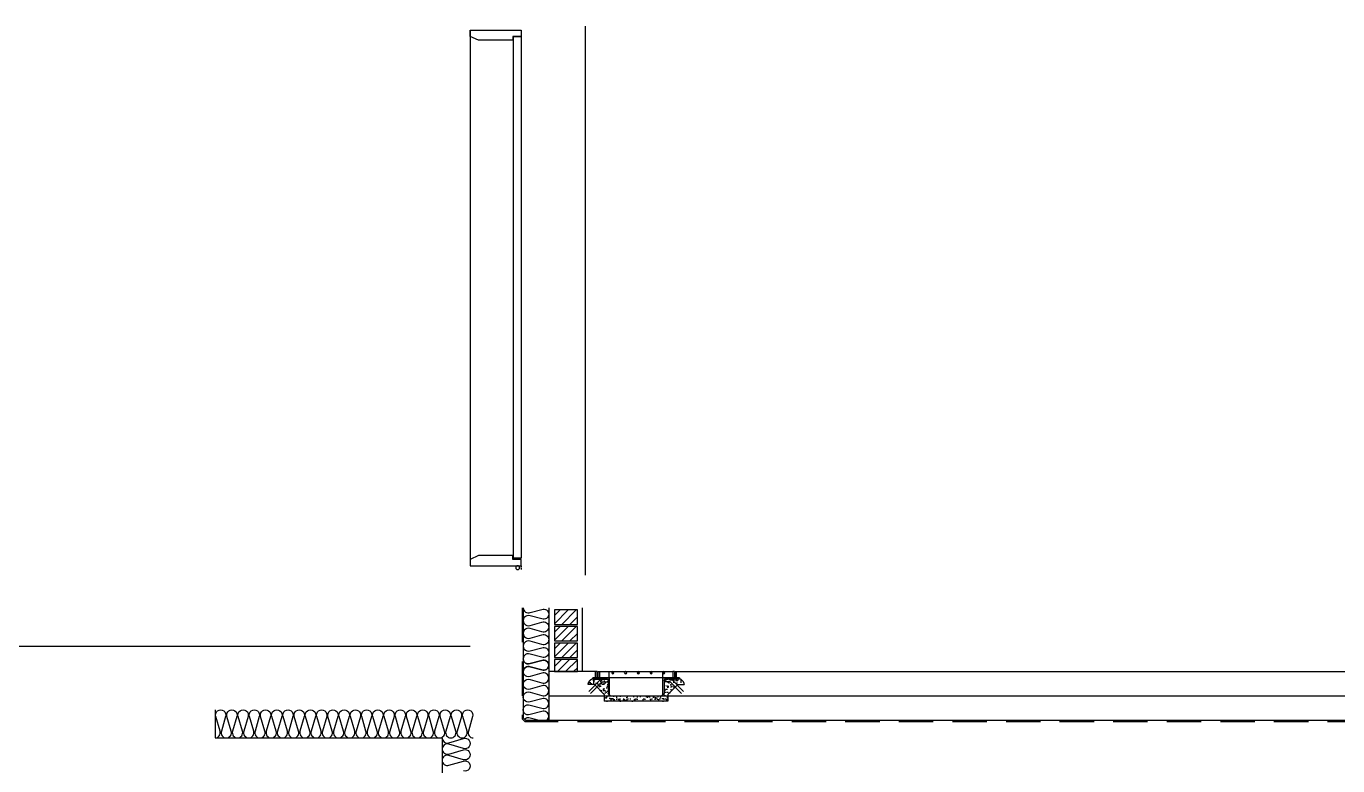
# Model space of a CAD drawing. Header units: millimetres. Extents: x 17311 to 801382, y -242618 to -104888.
# Drawn here: x 710421 to 715561, y -161699 to -158799 of the extents above; entities that cross this region are included whole.
import ezdxf

# ---------------------------------------------------------------- set-up
doc = ezdxf.new("R2010")
doc.units = ezdxf.units.MM
doc.header["$LTSCALE"] = 250
doc.linetypes.add('HID', pattern=[2.8, 1.8, -1])
doc.linetypes.add('HIDDEN2', pattern=[4.7625, 3.175, -1.5875])
for name, color, linetype in [('2HIDDEN2', 2, 'HIDDEN2'), ('A-DOOR', 4, 'Continuous'), ('A-ELE-8', 8, 'Continuous'), ('A-ELE8', 8, 'Continuous'), ('A-ETC-8', 8, 'Continuous'), ('A-FIN', 6, 'Continuous'), ('A-FIN-8', 8, 'Continuous'), ('A-HAT', 252, 'Continuous'), ('A-HAT-9', 9, 'Continuous'), ('A-HAT-WIREMESH', 9, 'g_mesh'), ('A-WALL', 3, 'Continuous'), ('A-WP', 1, 'HID'), ('ISL', 251, 'Continuous')]:
    doc.layers.add(name, color=color, linetype=linetype)
doc.layers.add('NOPLOT', color=191, linetype='Continuous', plot=False)
doc.styles.add('Gdim', font='')
doc.styles.get('Gdim').set_extended_font_data('Dotum')
doc.linetypes.add('g_mesh', pattern='A,10,-0.8,["X",Gdim,S=0.6,R=0,X=-0.15,Y=-0.3],-0.8', length=11.6)

# ---------------------------------------------------------------- blocks, each defined once
blk = doc.blocks.new('A$C4de67331')
at = {"layer": 'A-HAT-9'}
h = blk.add_hatch(dxfattribs=at)
h.set_pattern_fill('AR-SAND', color=256, scale=10)
h.set_pattern_definition([(37.5, (-152947.662, -75078.93), (-0.6299336, 19.2682377), [0, -15.2, 0, -17, 0, -16.25]), (7.5, (-152947.662, -75078.93), (17.697767, 28.2214607), [0, -8.2, 0, -13.7, 0, -5.25]), (327.5, (-152959.962, -75078.93), (31.1414186, 0.0565905), [0, -5, 0, -18, 0, -23.5]), (317.5, (-152959.962, -75078.93), (30.061266, 8.7767556), [0, -2.5, 0, -11.8, 0, -13.5])])
h.paths.add_polyline_path([(74.6, -29.6), (48, -29.6, -0.263555), (43.7, -27.2, 0.277406), (24.9, -50), (49.6, -50), (52.2, -52.6)])
h.paths.add_polyline_path([(103, -34.6, 0.414214), (98, -29.6), (74.6, -29.6), (52.2, -52.6), (59.2, -60), (79, -39.6), (103, -39.6)])
h.paths.add_polyline_path([(103, -39.6), (79, -39.6), (59.2, -60), (88, -90), (88, -116), (338, -116), (338, -90), (366.8, -60), (347, -39.6), (323, -39.6), (323, -84.6, -0.414212), (318, -89.6), (311.7, -96), (114.3, -96), (108, -89.6, -0.414212), (103, -84.6)])
h.paths.add_polyline_path([(351.4, -29.6), (328, -29.6, 0.414214), (323, -34.6), (323, -39.6), (347, -39.6), (366.8, -60), (373.8, -52.6)])
h.paths.add_polyline_path([(382.3, -27.2, -0.263555), (378, -29.6), (351.4, -29.6), (373.8, -52.6), (376.4, -50), (401.1, -50, 0.277406)])
at = {"layer": '2HIDDEN2', "color": 8}
for centre, start, end in [((53.3, -54.3), 109.432, 171.4493), ((372.7, -54.3), 8.5507, 70.568)]:
    blk.add_arc(centre, 28.7, start, end, dxfattribs=at)
at = {"layer": 'A-FIN'}
for p, q in [((49.6, -50), (24.9, -50)), ((88, -90), (49.6, -50)), ((338, -90), (376.4, -50)), ((376.4, -50), (401.1, -50)), ((88, -90), (88, -116)), ((318, -89.6), (311.7, -96)), ((338, -90), (338, -116)), ((88, -116), (338, -116))]:
    blk.add_line(p, q, dxfattribs=at)
blk.add_lwpolyline([(108, -89.6), (114.3, -96), (311.7, -96)], dxfattribs=at)
at = {"layer": 'NOPLOT'}
for p, q in [((108, -89.6), (108, 0)), ((318, -89.6), (318, 0))]:
    blk.add_line(p, q, dxfattribs=at)
blk = doc.blocks.new('A$C948f045c')
at = {"layer": 'A-ELE-8'}
for p, q in [((45, -24.6), (45, 0)), ((51, 0), (45, 0)), ((45, -24.6), (45, 0)), ((51, 0), (45, 0)), ((51, 0), (51, -24.6)), ((51, 0), (51, -24.6)), ((54, 0), (60, 0)), ((54, 0), (54, -24.6)), ((54, 0), (60, 0)), ((54, 0), (54, -24.6)), ((60, 0), (60, -24.6)), ((348, 0), (60, 0)), ((60, 0), (60, -24.6)), ((348, 0), (60, 0)), ((90.8, -4.2), (95, 0)), ((90.8, -4.2), (95, 0)), ((99.2, -4.2), (95, 0)), ((99.2, -4.2), (95, 0)), ((140.8, -4.2), (145, 0)), ((140.8, -4.2), (145, 0)), ((149.2, -4.2), (145, 0)), ((149.2, -4.2), (145, 0)), ((190.8, -4.2), (195, 0)), ((190.8, -4.2), (195, 0)), ((199.2, -4.2), (195, 0)), ((199.2, -4.2), (195, 0)), ((240.8, -4.2), (245, 0)), ((240.8, -4.2), (245, 0)), ((249.2, -4.2), (245, 0)), ((249.2, -4.2), (245, 0)), ((290.8, -4.2), (295, 0)), ((290.8, -4.2), (295, 0)), ((299.2, -4.2), (295, 0)), ((299.2, -4.2), (295, 0)), ((354, 0), (348, 0)), ((348, 0), (348, -24.6)), ((354, 0), (348, 0)), ((348, 0), (348, -24.6)), ((354, 0), (354, -24.6)), ((354, 0), (354, -24.6)), ((357, -24.6), (357, 0)), ((357, 0), (363, 0)), ((357, -24.6), (357, 0)), ((357, 0), (363, 0)), ((363, -24.6), (363, 0)), ((363, -24.6), (363, 0)), ((65.6, -29.6), (18.3, -78.2)), ((65.6, -29.6), (18.3, -78.2)), ((70, -39.6), (25.5, -85.3)), ((70, -39.6), (25.5, -85.3)), ((34, -24.6), (99, -24.6)), ((39, -29.6), (89, -29.6)), ((58.6, -24.6), (52.6, -24.6)), ((58.6, -24.6), (52.6, -24.6)), ((70, -39.6), (94, -39.6)), ((70, -39.6), (94, -39.6)), ((95, -8.5), (90.8, -4.2)), ((95, -8.5), (90.8, -4.2)), ((94, -34.6), (94, -84.6)), ((95, -8.5), (99.2, -4.2)), ((95, -8.5), (99.2, -4.2)), ((99, -89.6), (99, -24.6)), ((99, -24.6), (309, -24.6)), ((99, -24.6), (309, -24.6)), ((145, -8.5), (140.8, -4.2)), ((145, -8.5), (140.8, -4.2)), ((145, -8.5), (149.2, -4.2)), ((145, -8.5), (149.2, -4.2)), ((195, -8.5), (190.8, -4.2)), ((195, -8.5), (190.8, -4.2)), ((195, -8.5), (199.2, -4.2)), ((195, -8.5), (199.2, -4.2)), ((245, -8.5), (240.8, -4.2)), ((245, -8.5), (240.8, -4.2)), ((245, -8.5), (249.2, -4.2)), ((245, -8.5), (249.2, -4.2)), ((295, -8.5), (290.8, -4.2)), ((295, -8.5), (290.8, -4.2)), ((295, -8.5), (299.2, -4.2)), ((295, -8.5), (299.2, -4.2)), ((309, -24.6), (309, -89.6)), ((374, -24.6), (309, -24.6)), ((314, -34.6), (314, -84.6)), ((338, -39.6), (314, -39.6)), ((338, -39.6), (314, -39.6)), ((369, -29.6), (319, -29.6)), ((338, -39.6), (382.5, -85.3)), ((338, -39.6), (382.5, -85.3)), ((342.4, -29.6), (389.7, -78.2)), ((342.4, -29.6), (389.7, -78.2)), ((349.4, -24.6), (355.4, -24.6)), ((349.4, -24.6), (355.4, -24.6))]:
    blk.add_line(p, q, dxfattribs=at)
for points in [[(99, -89.6), (99, -24.6), (34, -24.6, 0.414214), (39, -29.6), (89, -29.6, -0.414214), (94, -34.6), (94, -84.6, 0.414214)], [(309, -24.6), (374, -24.6, -0.414214), (369, -29.6), (319, -29.6, 0.414214), (314, -34.6), (314, -84.6, -0.414214), (309, -89.6)]]:
    blk.add_lwpolyline(points, format="xyb", close=True, dxfattribs=at)
for centre in [(95, -4.2), (95, -4.2), (145, -4.2), (145, -4.2), (195, -4.2), (195, -4.2), (245, -4.2), (245, -4.2), (295, -4.2), (295, -4.2)]:
    blk.add_circle(centre, 4.24, dxfattribs=at)
for centre, start, end in [((39, -24.6), 180, 270), ((89, -34.6), 0, 90), ((319, -34.6), 90, 180), ((369, -24.6), 270, 0), ((99, -84.6), 180, 270), ((309, -84.6), 270, 0)]:
    blk.add_arc(centre, 5, start, end, dxfattribs=at)
at = {"layer": 'A-FIN'}
blk.add_blockref('A$C4de67331', (-9, 0), dxfattribs=at)

msp = doc.modelspace()

# ---------------------------------------------------------------- hatches: boundary and pattern name
at = {"layer": 'A-HAT', "lineweight": -3}
h = msp.add_hatch(dxfattribs=at)
h.set_pattern_fill('ANSI31', color=256, scale=7, style=0)
h.set_pattern_definition([(45, (1484766.351, -158765.858), (-15.7154482, 15.7154482), [])])
h.paths.add_polyline_path([(712580.7, -161087.5), (712490.7, -161087.5), (712490.7, -161144.5), (712580.7, -161144.5)])
h = msp.add_hatch(dxfattribs=at)
h.set_pattern_fill('ANSI31', color=256, scale=7, style=0)
h.set_pattern_definition([(45, (1484766.351, -158830.858), (-15.7154482, 15.7154482), [])])
h.paths.add_polyline_path([(712580.7, -161152.5), (712490.7, -161152.5), (712490.7, -161209.5), (712580.7, -161209.5)])
h = msp.add_hatch(dxfattribs=at)
h.set_pattern_fill('ANSI31', color=256, scale=7, style=0)
h.set_pattern_definition([(45, (1484766.351, -158895.858), (-15.7154482, 15.7154482), [])])
h.paths.add_polyline_path([(712580.7, -161217.5), (712490.7, -161217.5), (712490.7, -161274.5), (712580.7, -161274.5)])
h = msp.add_hatch(dxfattribs=at)
h.set_pattern_fill('ANSI31', color=256, scale=7, style=0)
h.set_pattern_definition([(45, (1515416.351, -158960.858), (-15.7154482, 15.7154482), [])])
h.paths.add_polyline_path([(712490.7, -161329.5), (712580.7, -161329.5), (712580.7, -161282.5), (712490.7, -161282.5)])

# ---------------------------------------------------------------- linework, layer by layer
at = {"layer": 'A-DOOR', "linetype": 'Continuous'}
for points in [[(712360.7, -158839.5), (712327.7, -158839.5), (712327.7, -158854.5), (712193.7, -158854.5), (712160.7, -158839.5), (712160.7, -158814.5), (712360.7, -158814.5)], [(712360.7, -160884.5), (712330.7, -160884.5), (712330.7, -158839.5), (712360.7, -158839.5)], [(712360.7, -160889.5), (712327.7, -160889.5), (712327.7, -160874.5), (712193.7, -160874.5), (712160.7, -160889.5), (712160.7, -160914.5), (712360.7, -160914.5)]]:
    msp.add_lwpolyline(points, close=True, dxfattribs=at)
at = {"layer": 'A-ELE8'}
msp.add_lwpolyline([(712160.7, -158814.5), (712160.7, -160914.5)], dxfattribs=at)
at = {"layer": 'A-ELE8', "elevation": 0}
msp.add_lwpolyline([(712610.7, -158799.5), (712610.7, -160952)], dxfattribs=at)
at = {"layer": 'A-ETC-8'}
msp.add_arc((712381.2, -160922), 21.8, 159.9092, 200.0908, dxfattribs=at)
at = {"layer": 'A-ETC-8', "extrusion": (0, 0, -1)}
msp.add_ellipse((712346.6, -160922), major_axis=(-7.59, 0), ratio=0.987937, dxfattribs=at)
at = {"layer": 'A-FIN'}
for p, q in [((712600.7, -161329.5), (712600.7, -161079.5)), ((706060.7, -161229.5), (712160.7, -161229.5)), ((712651.7, -161329.5), (712468.7, -161329.5)), ((712969.7, -161329.5), (722702.7, -161329.5))]:
    msp.add_line(p, q, dxfattribs=at)
at = {"layer": 'A-FIN-8'}
for p, q in [((712368.7, -161079.5), (712368.7, -161511.3)), ((712378.9, -161521.5), (712368.7, -161511.3)), ((722792.4, -161521.5), (712378.9, -161521.5))]:
    msp.add_line(p, q, dxfattribs=at)
at = {"layer": 'A-HAT-WIREMESH', "ltscale": 0.6}
msp.add_line((722702.7, -161425.5), (712468.7, -161425.5), dxfattribs=at)
at = {"layer": 'A-WALL'}
for points in [[(712490.7, -161087.5), (712490.7, -161144.5), (712580.7, -161144.5), (712580.7, -161087.5)], [(712490.7, -161152.5), (712490.7, -161209.5), (712580.7, -161209.5), (712580.7, -161152.5)], [(712490.7, -161217.5), (712490.7, -161274.5), (712580.7, -161274.5), (712580.7, -161217.5)], [(712490.7, -161282.5), (712490.7, -161329.5), (712580.7, -161329.5), (712580.7, -161282.5)]]:
    msp.add_lwpolyline(points, close=True, dxfattribs=at)
at = {"layer": 'A-WP', "ltscale": 0.3}
for p, q in [((712363.7, -161079.5), (712363.7, -161514.3)), ((712375.8, -161526.5), (712363.7, -161514.3)), ((722795.5, -161526.5), (712375.8, -161526.5))]:
    msp.add_line(p, q, dxfattribs=at)
at = {"layer": 'ISL'}
msp.add_line((712468.7, -161079.5), (712468.7, -161521.5), dxfattribs=at)
for points in [[(712368.7, -161079.5, 0.524771), (712395.8, -161098.2), (712441.6, -161085.8, -0.524856), (712468.7, -161104.5, -0.524856), (712441.6, -161123.2), (712395.8, -161110.8, 1.449198), (712395.8, -161148.2), (712441.6, -161135.8, -0.524856), (712468.7, -161154.5, -0.524856), (712441.6, -161173.2), (712395.8, -161160.8, 1.449198), (712395.8, -161198.2), (712441.6, -161185.8, -0.524856), (712468.7, -161204.5, -0.524856), (712441.6, -161223.2), (712395.8, -161210.8, 1.449198), (712395.8, -161248.2), (712441.6, -161235.8, -0.524856), (712468.7, -161254.5, -0.524856), (712441.6, -161273.2), (712395.8, -161260.8, 1.449198), (712395.8, -161298.2), (712441.6, -161285.8, -0.524856), (712468.7, -161304.5, -0.524856), (712441.6, -161323.2), (712395.8, -161310.8, 0.525094), (712368.7, -161329.5)], [(712373.6, -161516.3, -0.312575), (712395.8, -161510.8), (712441.6, -161523.2, 0.524856), (712468.7, -161504.5, 0.524856), (712441.6, -161485.8), (712395.8, -161498.2, -1.449198), (712395.8, -161460.8), (712441.6, -161473.2, 0.524856), (712468.7, -161454.5, 0.524856), (712441.6, -161435.8), (712395.8, -161448.2, -1.449198), (712395.8, -161410.8), (712441.6, -161423.2, 0.524856), (712468.7, -161404.5, 0.524856), (712441.6, -161385.8), (712395.8, -161398.2, -1.449198), (712395.8, -161360.8), (712441.6, -161373.2, 0.524856), (712468.7, -161354.5, 0.524856), (712441.6, -161335.8), (712395.8, -161348.2, -1.449198), (712395.8, -161310.8), (712441.6, -161323.2, 0.524856), (712468.7, -161304.5, 0.524856), (712441.6, -161285.8), (712395.8, -161298.2, -0.525094), (712368.7, -161279.5)], [(711160.7, -161589.5, 0.509267), (711180.1, -161562.8), (711163.3, -161506.1, -1.372593), (711202.1, -161506.1), (711185.3, -161562.8, 0.509267), (711204.7, -161589.5, 0.509267), (711224.1, -161562.8), (711207.3, -161506.1, -1.372593), (711246.1, -161506.1), (711229.3, -161562.8, 0.509267), (711248.7, -161589.5, 0.509267), (711268.1, -161562.8), (711251.3, -161506.1, -1.372593), (711290.1, -161506.1), (711273.3, -161562.8, 0.509267), (711292.7, -161589.5, 0.509267), (711312.1, -161562.8), (711295.3, -161506.1, -1.372593), (711334.1, -161506.1), (711317.3, -161562.8, 0.509267), (711336.7, -161589.5, 0.509267), (711356.1, -161562.8), (711339.3, -161506.1, -1.372593), (711378.1, -161506.1), (711361.3, -161562.8, 0.509267), (711380.7, -161589.5, 0.509267), (711400.1, -161562.8), (711383.3, -161506.1, -1.372593), (711422.1, -161506.1), (711405.3, -161562.8, 0.509267), (711424.7, -161589.5, 0.509267), (711444.1, -161562.8), (711427.3, -161506.1, -1.372593), (711466.1, -161506.1), (711449.3, -161562.8, 0.509267), (711468.7, -161589.5, 0.509267), (711488.1, -161562.8), (711471.3, -161506.1, -1.372593), (711510.1, -161506.1), (711493.3, -161562.8, 0.509267), (711512.7, -161589.5, 0.509267), (711532.1, -161562.8), (711515.3, -161506.1, -1.372593), (711554.1, -161506.1), (711537.3, -161562.8, 0.509267), (711556.7, -161589.5, 0.509267), (711576.1, -161562.8), (711559.3, -161506.1, -1.372593), (711598.1, -161506.1), (711581.3, -161562.8, 0.509267), (711600.7, -161589.5, 0.509267), (711620.1, -161562.8), (711603.3, -161506.1, -1.372593), (711642.1, -161506.1), (711625.3, -161562.8, 0.509267), (711644.7, -161589.5, 0.509267), (711664.1, -161562.8), (711647.3, -161506.1, -1.372593), (711686.1, -161506.1), (711669.3, -161562.8, 0.509267), (711688.7, -161589.5, 0.509267), (711708.1, -161562.8), (711691.3, -161506.1, -1.372593), (711730.1, -161506.1), (711713.3, -161562.8, 0.509267), (711732.7, -161589.5, 0.509267), (711752.1, -161562.8), (711735.3, -161506.1, -1.372593), (711774.1, -161506.1), (711757.3, -161562.8, 0.509267), (711776.7, -161589.5, 0.509267), (711796.1, -161562.8), (711779.3, -161506.1, -1.372593), (711818.1, -161506.1), (711801.3, -161562.8, 0.509267), (711820.7, -161589.5, 0.509267), (711840.1, -161562.8), (711823.3, -161506.1, -1.372593), (711862.1, -161506.1), (711845.3, -161562.8, 0.509267), (711864.7, -161589.5, 0.509267), (711884.1, -161562.8), (711867.3, -161506.1, -1.372593), (711906.1, -161506.1), (711889.3, -161562.8, 0.509267), (711908.7, -161589.5, 0.509267), (711928.1, -161562.8), (711911.3, -161506.1, -1.372593), (711950.1, -161506.1), (711933.3, -161562.8, 0.509267), (711952.7, -161589.5, 0.509267), (711972.1, -161562.8), (711955.3, -161506.1, -1.372593), (711994.1, -161506.1), (711977.3, -161562.8, 0.509267), (711996.7, -161589.5, 0.509267), (712016.1, -161562.8), (711999.3, -161506.1, -1.372593), (712038.1, -161506.1), (712021.3, -161562.8, 0.509267), (712040.7, -161589.5, 0.509267), (712060.1, -161562.8), (712043.3, -161506.1, -1.372593), (712082.1, -161506.1), (712065.3, -161562.8, 0.509267), (712084.7, -161589.5, 0.509267), (712104.1, -161562.8), (712087.3, -161506.1, -1.372593), (712126.1, -161506.1), (712109.3, -161562.8, 0.509267), (712128.7, -161589.5, 0.509267), (712148.1, -161562.8), (712131.3, -161506.1, -1.372593), (712170.1, -161506.1), (712153.3, -161562.8, 0.509267), (712172.7, -161589.5)], [(712050.7, -161589.5, 0.509267), (712077.3, -161608.9), (712134, -161592.1, -1.372593), (712134, -161630.9), (712077.3, -161614.1, 0.509267), (712050.7, -161633.5, 0.509267), (712077.3, -161652.9), (712134, -161636.1, -1.372593), (712134, -161674.9), (712077.3, -161658.1, 0.509267), (712050.7, -161677.5, 0.509267), (712077.3, -161696.9), (712134, -161680.1, -1.372593), (712134, -161718.9)]]:
    msp.add_lwpolyline(points, format="xyb", dxfattribs=at)
msp.add_lwpolyline([(711160.7, -161479.5), (711160.7, -161589.5), (712050.7, -161589.5), (712050.7, -162539.5), (712770.7, -162539.5), (712770.7, -161819.5), (715450.7, -161819.5), (715450.7, -162739.5), (716470.7, -162739.5), (716470.7, -161819.5), (719050.7, -161819.5), (719050.7, -162739.5), (720070.7, -162739.5), (720070.7, -161819.5), (722700.7, -161819.5), (722700.7, -162739.5), (723720.7, -162739.5), (723720.7, -161619.5), (724610.7, -161619.5), (724610.7, -161509.5)], dxfattribs=at)

# ---------------------------------------------------------------- block references
at = {"xscale": -1}
msp.add_blockref('A$C948f045c', (713014.7, -161329.5), dxfattribs=at)

doc.saveas('drawing.dxf')
